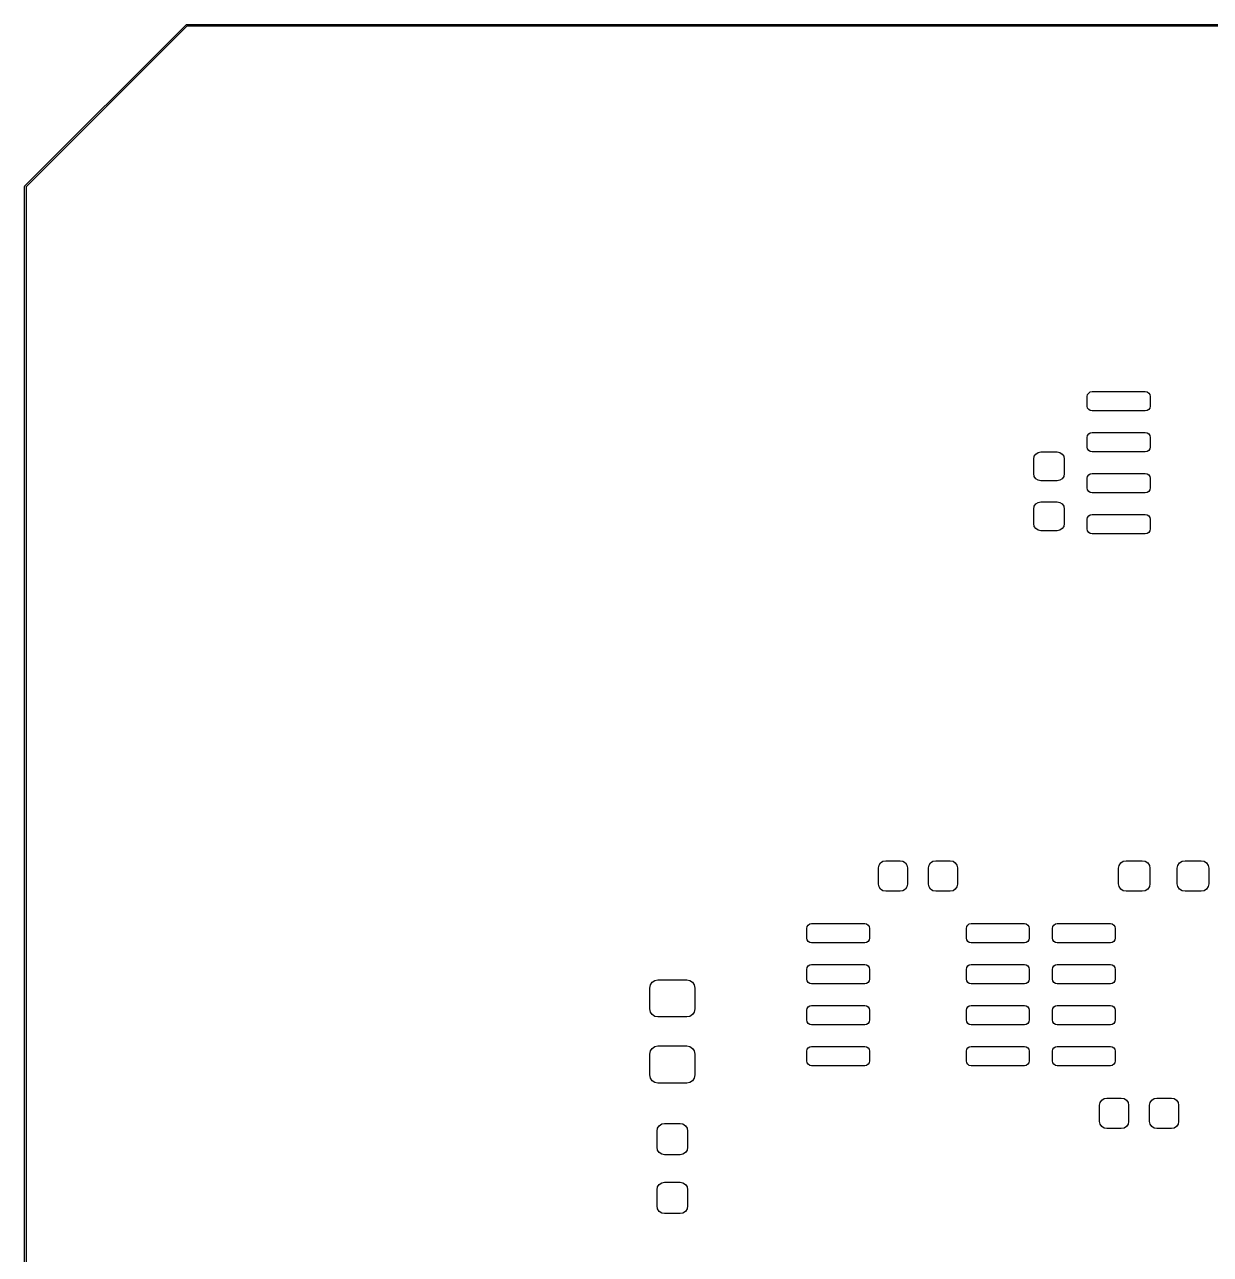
# Model space of a CAD drawing. Header units: inches. Extents: x 0.4 to 23, y -16.1 to -0.4.
# Drawn here: x 7.999 to 9.447, y -7.582 to -6.08 of the extents above; entities that cross this region are included whole.
import ezdxf

# ---------------------------------------------------------------- set-up
doc = ezdxf.new("R2010")
doc.units = ezdxf.units.IN
doc.header["$MEASUREMENT"] = 0
doc.layers.add('F.Paste', color=253, linetype='CONTINUOUS', true_color=0xb4a09a)

msp = doc.modelspace()

# ---------------------------------------------------------------- linework, layer by layer
at = {"layer": 'F.Paste', "linetype": 'CONTINUOUS'}
for p, q in [((7.9993, -6.2768), (8.1962, -6.08)), ((8.1973, -6.0817), (8.001, -6.2779)), ((8.1962, -6.08), (8.1965, -6.0798)), ((8.1965, -6.0798), (8.1969, -6.0797)), ((8.1969, -6.0797), (17.7731, -6.0797)), ((17.7727, -6.0817), (8.1973, -6.0817)), ((7.999, -6.2775), (7.9991, -6.2772)), ((7.999, -8.9134), (7.999, -6.2775)), ((7.9991, -6.2772), (7.9993, -6.2768)), ((8.001, -6.2779), (8.001, -8.913)), ((9.2967, -6.5341), (9.2972, -6.5318)), ((9.2967, -6.5459), (9.2967, -6.5341)), ((9.2972, -6.5318), (9.2985, -6.5299)), ((9.2985, -6.5299), (9.3004, -6.5286)), ((9.3004, -6.5286), (9.3026, -6.5282)), ((9.3026, -6.5282), (9.3676, -6.5282)), ((9.3676, -6.5282), (9.3699, -6.5286)), ((9.3699, -6.5286), (9.3718, -6.5299)), ((9.3718, -6.5299), (9.3731, -6.5318)), ((9.3731, -6.5318), (9.3735, -6.5341)), ((9.3735, -6.5341), (9.3735, -6.5459)), ((9.2972, -6.5482), (9.2967, -6.5459)), ((9.2985, -6.5501), (9.2972, -6.5482)), ((9.3004, -6.5514), (9.2985, -6.5501)), ((9.3026, -6.5518), (9.3004, -6.5514)), ((9.3699, -6.5514), (9.3676, -6.5518)), ((9.3718, -6.5501), (9.3699, -6.5514)), ((9.3731, -6.5482), (9.3718, -6.5501)), ((9.3735, -6.5459), (9.3731, -6.5482)), ((9.3676, -6.5518), (9.3026, -6.5518)), ((9.2972, -6.5818), (9.2985, -6.5799)), ((9.2985, -6.5799), (9.3004, -6.5786)), ((9.3004, -6.5786), (9.3026, -6.5782)), ((9.3026, -6.5782), (9.3676, -6.5782)), ((9.3676, -6.5782), (9.3699, -6.5786)), ((9.3699, -6.5786), (9.3718, -6.5799)), ((9.3718, -6.5799), (9.3731, -6.5818)), ((9.2967, -6.5841), (9.2972, -6.5818)), ((9.2967, -6.5959), (9.2967, -6.5841)), ((9.2972, -6.5982), (9.2967, -6.5959)), ((9.3731, -6.5818), (9.3735, -6.5841)), ((9.3735, -6.5959), (9.3731, -6.5982)), ((9.3735, -6.5841), (9.3735, -6.5959)), ((9.2313, -6.6106), (9.232, -6.6072)), ((9.2313, -6.6283), (9.2313, -6.6106)), ((9.232, -6.6072), (9.2339, -6.6044)), ((9.2339, -6.6044), (9.2368, -6.6024)), ((9.2368, -6.6024), (9.2402, -6.6018)), ((9.2402, -6.6018), (9.2598, -6.6018)), ((9.2598, -6.6018), (9.2632, -6.6024)), ((9.2632, -6.6024), (9.2661, -6.6044)), ((9.2661, -6.6044), (9.268, -6.6072)), ((9.268, -6.6072), (9.2687, -6.6106)), ((9.2687, -6.6106), (9.2687, -6.6283)), ((9.2985, -6.6001), (9.2972, -6.5982)), ((9.3004, -6.6014), (9.2985, -6.6001)), ((9.3026, -6.6018), (9.3004, -6.6014)), ((9.3676, -6.6018), (9.3026, -6.6018)), ((9.3699, -6.6014), (9.3676, -6.6018)), ((9.3718, -6.6001), (9.3699, -6.6014)), ((9.3731, -6.5982), (9.3718, -6.6001)), ((9.232, -6.6317), (9.2313, -6.6283)), ((9.2339, -6.6346), (9.232, -6.6317)), ((9.2368, -6.6365), (9.2339, -6.6346)), ((9.2402, -6.6372), (9.2368, -6.6365)), ((9.2598, -6.6372), (9.2402, -6.6372)), ((9.2632, -6.6365), (9.2598, -6.6372)), ((9.2661, -6.6346), (9.2632, -6.6365)), ((9.268, -6.6317), (9.2661, -6.6346)), ((9.2687, -6.6283), (9.268, -6.6317)), ((9.2967, -6.6341), (9.2972, -6.6318)), ((9.2967, -6.6459), (9.2967, -6.6341)), ((9.2972, -6.6318), (9.2985, -6.6299)), ((9.2985, -6.6299), (9.3004, -6.6286)), ((9.3004, -6.6286), (9.3026, -6.6282)), ((9.3026, -6.6282), (9.3676, -6.6282)), ((9.3676, -6.6282), (9.3699, -6.6286)), ((9.3699, -6.6286), (9.3718, -6.6299)), ((9.3718, -6.6299), (9.3731, -6.6318)), ((9.3731, -6.6318), (9.3735, -6.6341)), ((9.3735, -6.6341), (9.3735, -6.6459)), ((9.2972, -6.6482), (9.2967, -6.6459)), ((9.2985, -6.6501), (9.2972, -6.6482)), ((9.3004, -6.6514), (9.2985, -6.6501)), ((9.3026, -6.6518), (9.3004, -6.6514)), ((9.3676, -6.6518), (9.3026, -6.6518)), ((9.3699, -6.6514), (9.3676, -6.6518)), ((9.3718, -6.6501), (9.3699, -6.6514)), ((9.3731, -6.6482), (9.3718, -6.6501)), ((9.3735, -6.6459), (9.3731, -6.6482)), ((9.2313, -6.6717), (9.232, -6.6683)), ((9.2313, -6.6894), (9.2313, -6.6717)), ((9.232, -6.6683), (9.2339, -6.6654)), ((9.2339, -6.6654), (9.2368, -6.6635)), ((9.2368, -6.6635), (9.2402, -6.6628)), ((9.2402, -6.6628), (9.2598, -6.6628)), ((9.2598, -6.6628), (9.2632, -6.6635)), ((9.2632, -6.6635), (9.2661, -6.6654)), ((9.2661, -6.6654), (9.268, -6.6683)), ((9.268, -6.6683), (9.2687, -6.6717)), ((9.2687, -6.6717), (9.2687, -6.6894)), ((9.2967, -6.6841), (9.2972, -6.6818)), ((9.2967, -6.6959), (9.2967, -6.6841)), ((9.2972, -6.6818), (9.2985, -6.6799)), ((9.2985, -6.6799), (9.3004, -6.6786)), ((9.3004, -6.6786), (9.3026, -6.6782)), ((9.3026, -6.6782), (9.3676, -6.6782)), ((9.3676, -6.6782), (9.3699, -6.6786)), ((9.3699, -6.6786), (9.3718, -6.6799)), ((9.3718, -6.6799), (9.3731, -6.6818)), ((9.3731, -6.6818), (9.3735, -6.6841)), ((9.3735, -6.6841), (9.3735, -6.6959)), ((9.232, -6.6928), (9.2313, -6.6894)), ((9.2339, -6.6956), (9.232, -6.6928)), ((9.2368, -6.6976), (9.2339, -6.6956)), ((9.2402, -6.6982), (9.2368, -6.6976)), ((9.2598, -6.6982), (9.2402, -6.6982)), ((9.2632, -6.6976), (9.2598, -6.6982)), ((9.2661, -6.6956), (9.2632, -6.6976)), ((9.268, -6.6928), (9.2661, -6.6956)), ((9.2687, -6.6894), (9.268, -6.6928)), ((9.2972, -6.6982), (9.2967, -6.6959)), ((9.2985, -6.7001), (9.2972, -6.6982)), ((9.3004, -6.7014), (9.2985, -6.7001)), ((9.3026, -6.7018), (9.3004, -6.7014)), ((9.3676, -6.7018), (9.3026, -6.7018)), ((9.3699, -6.7014), (9.3676, -6.7018)), ((9.3718, -6.7001), (9.3699, -6.7014)), ((9.3731, -6.6982), (9.3718, -6.7001)), ((9.3735, -6.6959), (9.3731, -6.6982)), ((9.0418, -7.1102), (9.0424, -7.1068)), ((9.0424, -7.1068), (9.0444, -7.1039)), ((9.0444, -7.1039), (9.0472, -7.102)), ((9.0472, -7.102), (9.0506, -7.1013)), ((9.0506, -7.1013), (9.0683, -7.1013)), ((9.0683, -7.1013), (9.0717, -7.102)), ((9.0717, -7.102), (9.0746, -7.1039)), ((9.0746, -7.1039), (9.0765, -7.1068)), ((9.0765, -7.1068), (9.0772, -7.1102)), ((9.1028, -7.1102), (9.1035, -7.1068)), ((9.1035, -7.1068), (9.1054, -7.1039)), ((9.1054, -7.1039), (9.1083, -7.102)), ((9.1083, -7.102), (9.1117, -7.1013)), ((9.1117, -7.1013), (9.1294, -7.1013)), ((9.1294, -7.1013), (9.1328, -7.102)), ((9.1328, -7.102), (9.1356, -7.1039)), ((9.1356, -7.1039), (9.1376, -7.1068)), ((9.1376, -7.1068), (9.1382, -7.1102)), ((9.3349, -7.1106), (9.3356, -7.1071)), ((9.3356, -7.1071), (9.3376, -7.104)), ((9.3376, -7.104), (9.3407, -7.102)), ((9.3407, -7.102), (9.3442, -7.1013)), ((9.3442, -7.1013), (9.3639, -7.1013)), ((9.3639, -7.1013), (9.3675, -7.102)), ((9.3675, -7.102), (9.3705, -7.104)), ((9.3705, -7.104), (9.3726, -7.1071)), ((9.3726, -7.1071), (9.3733, -7.1106)), ((9.4067, -7.1106), (9.4074, -7.1071)), ((9.4074, -7.1071), (9.4095, -7.104)), ((9.4095, -7.104), (9.4125, -7.102)), ((9.4125, -7.102), (9.4161, -7.1013)), ((9.4161, -7.1013), (9.4358, -7.1013)), ((9.4358, -7.1013), (9.4393, -7.102)), ((9.4393, -7.102), (9.4424, -7.104)), ((9.4424, -7.104), (9.4444, -7.1071)), ((9.4444, -7.1071), (9.4451, -7.1106)), ((9.0418, -7.1298), (9.0418, -7.1102)), ((9.0772, -7.1102), (9.0772, -7.1298)), ((9.1028, -7.1298), (9.1028, -7.1102)), ((9.1382, -7.1102), (9.1382, -7.1298)), ((9.3349, -7.1294), (9.3349, -7.1106)), ((9.3733, -7.1106), (9.3733, -7.1294)), ((9.4067, -7.1294), (9.4067, -7.1106)), ((9.4451, -7.1106), (9.4451, -7.1294)), ((9.0424, -7.1332), (9.0418, -7.1298)), ((9.0444, -7.1361), (9.0424, -7.1332)), ((9.0472, -7.138), (9.0444, -7.1361)), ((9.0746, -7.1361), (9.0717, -7.138)), ((9.0765, -7.1332), (9.0746, -7.1361)), ((9.0772, -7.1298), (9.0765, -7.1332)), ((9.1035, -7.1332), (9.1028, -7.1298)), ((9.1054, -7.1361), (9.1035, -7.1332)), ((9.1083, -7.138), (9.1054, -7.1361)), ((9.1356, -7.1361), (9.1328, -7.138)), ((9.1376, -7.1332), (9.1356, -7.1361)), ((9.1382, -7.1298), (9.1376, -7.1332)), ((9.3356, -7.1329), (9.3349, -7.1294)), ((9.3376, -7.136), (9.3356, -7.1329)), ((9.3407, -7.138), (9.3376, -7.136)), ((9.3705, -7.136), (9.3675, -7.138)), ((9.3726, -7.1329), (9.3705, -7.136)), ((9.3733, -7.1294), (9.3726, -7.1329)), ((9.4074, -7.1329), (9.4067, -7.1294)), ((9.4095, -7.136), (9.4074, -7.1329)), ((9.4125, -7.138), (9.4095, -7.136)), ((9.4424, -7.136), (9.4393, -7.138)), ((9.4444, -7.1329), (9.4424, -7.136)), ((9.4451, -7.1294), (9.4444, -7.1329)), ((9.0506, -7.1387), (9.0472, -7.138)), ((9.0683, -7.1387), (9.0506, -7.1387)), ((9.0717, -7.138), (9.0683, -7.1387)), ((9.1117, -7.1387), (9.1083, -7.138)), ((9.1294, -7.1387), (9.1117, -7.1387)), ((9.1328, -7.138), (9.1294, -7.1387)), ((9.3442, -7.1387), (9.3407, -7.138)), ((9.3639, -7.1387), (9.3442, -7.1387)), ((9.3675, -7.138), (9.3639, -7.1387)), ((9.4161, -7.1387), (9.4125, -7.138)), ((9.4358, -7.1387), (9.4161, -7.1387)), ((9.4393, -7.138), (9.4358, -7.1387)), ((8.9542, -7.1841), (8.9546, -7.1818)), ((8.9546, -7.1818), (8.9559, -7.1799)), ((8.9559, -7.1799), (8.9578, -7.1786)), ((8.9578, -7.1786), (8.9601, -7.1782)), ((8.9601, -7.1782), (9.025, -7.1782)), ((9.025, -7.1782), (9.0273, -7.1786)), ((9.0273, -7.1786), (9.0292, -7.1799)), ((9.0292, -7.1799), (9.0305, -7.1818)), ((9.0305, -7.1818), (9.0309, -7.1841)), ((9.1491, -7.1841), (9.1495, -7.1818)), ((9.1495, -7.1818), (9.1508, -7.1799)), ((9.1508, -7.1799), (9.1527, -7.1786)), ((9.1527, -7.1786), (9.155, -7.1782)), ((9.155, -7.1782), (9.2199, -7.1782)), ((9.2199, -7.1782), (9.2222, -7.1786)), ((9.2222, -7.1786), (9.2241, -7.1799)), ((9.2241, -7.1799), (9.2254, -7.1818)), ((9.2254, -7.1818), (9.2258, -7.1841)), ((9.2542, -7.1841), (9.2546, -7.1818)), ((9.2546, -7.1818), (9.2559, -7.1799)), ((9.2559, -7.1799), (9.2578, -7.1786)), ((9.2578, -7.1786), (9.2601, -7.1782)), ((9.2601, -7.1782), (9.325, -7.1782)), ((9.325, -7.1782), (9.3273, -7.1786)), ((9.3273, -7.1786), (9.3292, -7.1799)), ((9.3292, -7.1799), (9.3305, -7.1818)), ((9.3305, -7.1818), (9.3309, -7.1841)), ((8.9542, -7.1959), (8.9542, -7.1841)), ((8.9546, -7.1982), (8.9542, -7.1959)), ((9.0309, -7.1959), (9.0305, -7.1982)), ((9.0309, -7.1841), (9.0309, -7.1959)), ((9.1491, -7.1959), (9.1491, -7.1841)), ((9.1495, -7.1982), (9.1491, -7.1959)), ((9.2258, -7.1959), (9.2254, -7.1982)), ((9.2258, -7.1841), (9.2258, -7.1959)), ((9.2542, -7.1959), (9.2542, -7.1841)), ((9.2546, -7.1982), (9.2542, -7.1959)), ((9.3309, -7.1959), (9.3305, -7.1982)), ((9.3309, -7.1841), (9.3309, -7.1959)), ((8.9559, -7.2001), (8.9546, -7.1982)), ((8.9578, -7.2014), (8.9559, -7.2001)), ((8.9601, -7.2018), (8.9578, -7.2014)), ((9.025, -7.2018), (8.9601, -7.2018)), ((9.0273, -7.2014), (9.025, -7.2018)), ((9.0292, -7.2001), (9.0273, -7.2014)), ((9.0305, -7.1982), (9.0292, -7.2001)), ((9.1508, -7.2001), (9.1495, -7.1982)), ((9.1527, -7.2014), (9.1508, -7.2001)), ((9.155, -7.2018), (9.1527, -7.2014)), ((9.2199, -7.2018), (9.155, -7.2018)), ((9.2222, -7.2014), (9.2199, -7.2018)), ((9.2241, -7.2001), (9.2222, -7.2014)), ((9.2254, -7.1982), (9.2241, -7.2001)), ((9.2559, -7.2001), (9.2546, -7.1982)), ((9.2578, -7.2014), (9.2559, -7.2001)), ((9.2601, -7.2018), (9.2578, -7.2014)), ((9.325, -7.2018), (9.2601, -7.2018)), ((9.3273, -7.2014), (9.325, -7.2018)), ((9.3292, -7.2001), (9.3273, -7.2014)), ((9.3305, -7.1982), (9.3292, -7.2001)), ((8.9542, -7.2341), (8.9546, -7.2318)), ((8.9542, -7.2459), (8.9542, -7.2341)), ((8.9546, -7.2318), (8.9559, -7.2299)), ((8.9559, -7.2299), (8.9578, -7.2286)), ((8.9578, -7.2286), (8.9601, -7.2282)), ((8.9601, -7.2282), (9.025, -7.2282)), ((9.025, -7.2282), (9.0273, -7.2286)), ((9.0273, -7.2286), (9.0292, -7.2299)), ((9.0292, -7.2299), (9.0305, -7.2318)), ((9.0305, -7.2318), (9.0309, -7.2341)), ((9.0309, -7.2341), (9.0309, -7.2459)), ((9.1491, -7.2341), (9.1495, -7.2318)), ((9.1491, -7.2459), (9.1491, -7.2341)), ((9.1495, -7.2318), (9.1508, -7.2299)), ((9.1508, -7.2299), (9.1527, -7.2286)), ((9.1527, -7.2286), (9.155, -7.2282)), ((9.155, -7.2282), (9.2199, -7.2282)), ((9.2199, -7.2282), (9.2222, -7.2286)), ((9.2222, -7.2286), (9.2241, -7.2299)), ((9.2241, -7.2299), (9.2254, -7.2318)), ((9.2254, -7.2318), (9.2258, -7.2341)), ((9.2258, -7.2341), (9.2258, -7.2459)), ((9.2542, -7.2341), (9.2546, -7.2318)), ((9.2542, -7.2459), (9.2542, -7.2341)), ((9.2546, -7.2318), (9.2559, -7.2299)), ((9.2559, -7.2299), (9.2578, -7.2286)), ((9.2578, -7.2286), (9.2601, -7.2282)), ((9.2601, -7.2282), (9.325, -7.2282)), ((9.325, -7.2282), (9.3273, -7.2286)), ((9.3273, -7.2286), (9.3292, -7.2299)), ((9.3292, -7.2299), (9.3305, -7.2318)), ((9.3305, -7.2318), (9.3309, -7.2341)), ((9.3309, -7.2341), (9.3309, -7.2459)), ((8.7624, -7.2569), (8.7632, -7.2531)), ((8.7624, -7.2824), (8.7624, -7.2569)), ((8.7632, -7.2531), (8.7653, -7.2499)), ((8.7653, -7.2499), (8.7685, -7.2478)), ((8.7685, -7.2478), (8.7723, -7.247)), ((8.7723, -7.247), (8.8077, -7.247)), ((8.8077, -7.247), (8.8115, -7.2478)), ((8.8115, -7.2478), (8.8147, -7.2499)), ((8.8147, -7.2499), (8.8168, -7.2531)), ((8.8168, -7.2531), (8.8176, -7.2569)), ((8.8176, -7.2569), (8.8176, -7.2824)), ((8.9546, -7.2482), (8.9542, -7.2459)), ((8.9559, -7.2501), (8.9546, -7.2482)), ((8.9578, -7.2514), (8.9559, -7.2501)), ((8.9601, -7.2518), (8.9578, -7.2514)), ((9.025, -7.2518), (8.9601, -7.2518)), ((9.0273, -7.2514), (9.025, -7.2518)), ((9.0292, -7.2501), (9.0273, -7.2514)), ((9.0305, -7.2482), (9.0292, -7.2501)), ((9.0309, -7.2459), (9.0305, -7.2482)), ((9.1495, -7.2482), (9.1491, -7.2459)), ((9.1508, -7.2501), (9.1495, -7.2482)), ((9.1527, -7.2514), (9.1508, -7.2501)), ((9.155, -7.2518), (9.1527, -7.2514)), ((9.2199, -7.2518), (9.155, -7.2518)), ((9.2222, -7.2514), (9.2199, -7.2518)), ((9.2241, -7.2501), (9.2222, -7.2514)), ((9.2254, -7.2482), (9.2241, -7.2501)), ((9.2258, -7.2459), (9.2254, -7.2482)), ((9.2546, -7.2482), (9.2542, -7.2459)), ((9.2559, -7.2501), (9.2546, -7.2482)), ((9.2578, -7.2514), (9.2559, -7.2501)), ((9.2601, -7.2518), (9.2578, -7.2514)), ((9.325, -7.2518), (9.2601, -7.2518)), ((9.3273, -7.2514), (9.325, -7.2518)), ((9.3292, -7.2501), (9.3273, -7.2514)), ((9.3305, -7.2482), (9.3292, -7.2501)), ((9.3309, -7.2459), (9.3305, -7.2482)), ((8.7632, -7.2862), (8.7624, -7.2824)), ((8.7653, -7.2894), (8.7632, -7.2862)), ((8.8168, -7.2862), (8.8147, -7.2894)), ((8.8176, -7.2824), (8.8168, -7.2862)), ((8.9542, -7.2841), (8.9546, -7.2818)), ((8.9542, -7.2959), (8.9542, -7.2841)), ((8.9546, -7.2818), (8.9559, -7.2799)), ((8.9559, -7.2799), (8.9578, -7.2786)), ((8.9578, -7.2786), (8.9601, -7.2782)), ((8.9601, -7.2782), (9.025, -7.2782)), ((9.025, -7.2782), (9.0273, -7.2786)), ((9.0273, -7.2786), (9.0292, -7.2799)), ((9.0292, -7.2799), (9.0305, -7.2818)), ((9.0305, -7.2818), (9.0309, -7.2841)), ((9.0309, -7.2841), (9.0309, -7.2959)), ((9.1491, -7.2841), (9.1495, -7.2818)), ((9.1491, -7.2959), (9.1491, -7.2841)), ((9.1495, -7.2818), (9.1508, -7.2799)), ((9.1508, -7.2799), (9.1527, -7.2786)), ((9.1527, -7.2786), (9.155, -7.2782)), ((9.155, -7.2782), (9.2199, -7.2782)), ((9.2199, -7.2782), (9.2222, -7.2786)), ((9.2222, -7.2786), (9.2241, -7.2799)), ((9.2241, -7.2799), (9.2254, -7.2818)), ((9.2254, -7.2818), (9.2258, -7.2841)), ((9.2258, -7.2841), (9.2258, -7.2959)), ((9.2542, -7.2841), (9.2546, -7.2818)), ((9.2542, -7.2959), (9.2542, -7.2841)), ((9.2546, -7.2818), (9.2559, -7.2799)), ((9.2559, -7.2799), (9.2578, -7.2786)), ((9.2578, -7.2786), (9.2601, -7.2782)), ((9.2601, -7.2782), (9.325, -7.2782)), ((9.325, -7.2782), (9.3273, -7.2786)), ((9.3273, -7.2786), (9.3292, -7.2799)), ((9.3292, -7.2799), (9.3305, -7.2818)), ((9.3305, -7.2818), (9.3309, -7.2841)), ((9.3309, -7.2841), (9.3309, -7.2959)), ((8.7685, -7.2915), (8.7653, -7.2894)), ((8.7723, -7.2923), (8.7685, -7.2915)), ((8.8077, -7.2923), (8.7723, -7.2923)), ((8.8115, -7.2915), (8.8077, -7.2923)), ((8.8147, -7.2894), (8.8115, -7.2915)), ((8.9546, -7.2982), (8.9542, -7.2959)), ((8.9559, -7.3001), (8.9546, -7.2982)), ((8.9578, -7.3014), (8.9559, -7.3001)), ((8.9601, -7.3018), (8.9578, -7.3014)), ((9.025, -7.3018), (8.9601, -7.3018)), ((9.0273, -7.3014), (9.025, -7.3018)), ((9.0292, -7.3001), (9.0273, -7.3014)), ((9.0305, -7.2982), (9.0292, -7.3001)), ((9.0309, -7.2959), (9.0305, -7.2982)), ((9.1495, -7.2982), (9.1491, -7.2959)), ((9.1508, -7.3001), (9.1495, -7.2982)), ((9.1527, -7.3014), (9.1508, -7.3001)), ((9.155, -7.3018), (9.1527, -7.3014)), ((9.2199, -7.3018), (9.155, -7.3018)), ((9.2222, -7.3014), (9.2199, -7.3018)), ((9.2241, -7.3001), (9.2222, -7.3014)), ((9.2254, -7.2982), (9.2241, -7.3001)), ((9.2258, -7.2959), (9.2254, -7.2982)), ((9.2546, -7.2982), (9.2542, -7.2959)), ((9.2559, -7.3001), (9.2546, -7.2982)), ((9.2578, -7.3014), (9.2559, -7.3001)), ((9.2601, -7.3018), (9.2578, -7.3014)), ((9.325, -7.3018), (9.2601, -7.3018)), ((9.3273, -7.3014), (9.325, -7.3018)), ((9.3292, -7.3001), (9.3273, -7.3014)), ((9.3305, -7.2982), (9.3292, -7.3001)), ((9.3309, -7.2959), (9.3305, -7.2982)), ((8.7632, -7.3338), (8.7653, -7.3306)), ((8.7653, -7.3306), (8.7685, -7.3285)), ((8.7685, -7.3285), (8.7723, -7.3277)), ((8.7723, -7.3277), (8.8077, -7.3277)), ((8.8077, -7.3277), (8.8115, -7.3285)), ((8.8115, -7.3285), (8.8147, -7.3306)), ((8.8147, -7.3306), (8.8168, -7.3338)), ((8.9542, -7.3341), (8.9546, -7.3318)), ((8.9546, -7.3318), (8.9559, -7.3299)), ((8.9559, -7.3299), (8.9578, -7.3286)), ((8.9578, -7.3286), (8.9601, -7.3282)), ((8.9601, -7.3282), (9.025, -7.3282)), ((9.025, -7.3282), (9.0273, -7.3286)), ((9.0273, -7.3286), (9.0292, -7.3299)), ((9.0292, -7.3299), (9.0305, -7.3318)), ((9.0305, -7.3318), (9.0309, -7.3341)), ((9.1491, -7.3341), (9.1495, -7.3318)), ((9.1495, -7.3318), (9.1508, -7.3299)), ((9.1508, -7.3299), (9.1527, -7.3286)), ((9.1527, -7.3286), (9.155, -7.3282)), ((9.155, -7.3282), (9.2199, -7.3282)), ((9.2199, -7.3282), (9.2222, -7.3286)), ((9.2222, -7.3286), (9.2241, -7.3299)), ((9.2241, -7.3299), (9.2254, -7.3318)), ((9.2254, -7.3318), (9.2258, -7.3341)), ((9.2542, -7.3341), (9.2546, -7.3318)), ((9.2546, -7.3318), (9.2559, -7.3299)), ((9.2559, -7.3299), (9.2578, -7.3286)), ((9.2578, -7.3286), (9.2601, -7.3282)), ((9.2601, -7.3282), (9.325, -7.3282)), ((9.325, -7.3282), (9.3273, -7.3286)), ((9.3273, -7.3286), (9.3292, -7.3299)), ((9.3292, -7.3299), (9.3305, -7.3318)), ((9.3305, -7.3318), (9.3309, -7.3341)), ((8.7624, -7.3376), (8.7632, -7.3338)), ((8.7624, -7.3631), (8.7624, -7.3376)), ((8.8168, -7.3338), (8.8176, -7.3376)), ((8.8176, -7.3376), (8.8176, -7.3631)), ((8.9542, -7.3459), (8.9542, -7.3341)), ((8.9546, -7.3482), (8.9542, -7.3459)), ((9.0309, -7.3459), (9.0305, -7.3482)), ((9.0309, -7.3341), (9.0309, -7.3459)), ((9.1491, -7.3459), (9.1491, -7.3341)), ((9.1495, -7.3482), (9.1491, -7.3459)), ((9.2258, -7.3459), (9.2254, -7.3482)), ((9.2258, -7.3341), (9.2258, -7.3459)), ((9.2542, -7.3459), (9.2542, -7.3341)), ((9.2546, -7.3482), (9.2542, -7.3459)), ((9.3309, -7.3459), (9.3305, -7.3482)), ((9.3309, -7.3341), (9.3309, -7.3459)), ((8.9559, -7.3501), (8.9546, -7.3482)), ((8.9578, -7.3514), (8.9559, -7.3501)), ((8.9601, -7.3518), (8.9578, -7.3514)), ((9.025, -7.3518), (8.9601, -7.3518)), ((9.0273, -7.3514), (9.025, -7.3518)), ((9.0292, -7.3501), (9.0273, -7.3514)), ((9.0305, -7.3482), (9.0292, -7.3501)), ((9.1508, -7.3501), (9.1495, -7.3482)), ((9.1527, -7.3514), (9.1508, -7.3501)), ((9.155, -7.3518), (9.1527, -7.3514)), ((9.2199, -7.3518), (9.155, -7.3518)), ((9.2222, -7.3514), (9.2199, -7.3518)), ((9.2241, -7.3501), (9.2222, -7.3514)), ((9.2254, -7.3482), (9.2241, -7.3501)), ((9.2559, -7.3501), (9.2546, -7.3482)), ((9.2578, -7.3514), (9.2559, -7.3501)), ((9.2601, -7.3518), (9.2578, -7.3514)), ((9.325, -7.3518), (9.2601, -7.3518)), ((9.3273, -7.3514), (9.325, -7.3518)), ((9.3292, -7.3501), (9.3273, -7.3514)), ((9.3305, -7.3482), (9.3292, -7.3501)), ((8.7632, -7.3669), (8.7624, -7.3631)), ((8.7653, -7.3701), (8.7632, -7.3669)), ((8.7685, -7.3722), (8.7653, -7.3701)), ((8.7723, -7.373), (8.7685, -7.3722)), ((8.8077, -7.373), (8.7723, -7.373)), ((8.8115, -7.3722), (8.8077, -7.373)), ((8.8147, -7.3701), (8.8115, -7.3722)), ((8.8168, -7.3669), (8.8147, -7.3701)), ((8.8176, -7.3631), (8.8168, -7.3669)), ((9.3144, -7.3939), (9.3172, -7.392)), ((9.3172, -7.392), (9.3206, -7.3913)), ((9.3206, -7.3913), (9.3383, -7.3913)), ((9.3383, -7.3913), (9.3417, -7.392)), ((9.3417, -7.392), (9.3446, -7.3939)), ((9.3754, -7.3939), (9.3783, -7.392)), ((9.3783, -7.392), (9.3817, -7.3913)), ((9.3817, -7.3913), (9.3994, -7.3913)), ((9.3994, -7.3913), (9.4028, -7.392)), ((9.4028, -7.392), (9.4056, -7.3939)), ((9.3118, -7.4002), (9.3124, -7.3968)), ((9.3118, -7.4198), (9.3118, -7.4002)), ((9.3124, -7.3968), (9.3144, -7.3939)), ((9.3446, -7.3939), (9.3465, -7.3968)), ((9.3465, -7.3968), (9.3472, -7.4002)), ((9.3472, -7.4002), (9.3472, -7.4198)), ((9.3728, -7.4002), (9.3735, -7.3968)), ((9.3728, -7.4198), (9.3728, -7.4002)), ((9.3735, -7.3968), (9.3754, -7.3939)), ((9.4056, -7.3939), (9.4076, -7.3968)), ((9.4076, -7.3968), (9.4082, -7.4002)), ((9.4082, -7.4002), (9.4082, -7.4198)), ((8.774, -7.4251), (8.7771, -7.423)), ((8.7771, -7.423), (8.7806, -7.4223)), ((8.7806, -7.4223), (8.7994, -7.4223)), ((8.7994, -7.4223), (8.8029, -7.423)), ((8.8029, -7.423), (8.806, -7.4251)), ((9.3124, -7.4232), (9.3118, -7.4198)), ((9.3144, -7.4261), (9.3124, -7.4232)), ((9.3465, -7.4232), (9.3446, -7.4261)), ((9.3472, -7.4198), (9.3465, -7.4232)), ((9.3735, -7.4232), (9.3728, -7.4198)), ((9.3754, -7.4261), (9.3735, -7.4232)), ((9.4076, -7.4232), (9.4056, -7.4261)), ((9.4082, -7.4198), (9.4076, -7.4232)), ((8.7713, -7.4317), (8.772, -7.4281)), ((8.7713, -7.4514), (8.7713, -7.4317)), ((8.772, -7.4281), (8.774, -7.4251)), ((8.806, -7.4251), (8.808, -7.4281)), ((8.808, -7.4281), (8.8087, -7.4317)), ((8.8087, -7.4317), (8.8087, -7.4514)), ((9.3172, -7.428), (9.3144, -7.4261)), ((9.3206, -7.4287), (9.3172, -7.428)), ((9.3383, -7.4287), (9.3206, -7.4287)), ((9.3417, -7.428), (9.3383, -7.4287)), ((9.3446, -7.4261), (9.3417, -7.428)), ((9.3783, -7.428), (9.3754, -7.4261)), ((9.3817, -7.4287), (9.3783, -7.428)), ((9.3994, -7.4287), (9.3817, -7.4287)), ((9.4028, -7.428), (9.3994, -7.4287)), ((9.4056, -7.4261), (9.4028, -7.428)), ((8.772, -7.4549), (8.7713, -7.4514)), ((8.8087, -7.4514), (8.808, -7.4549)), ((8.774, -7.458), (8.772, -7.4549)), ((8.7771, -7.46), (8.774, -7.458)), ((8.7806, -7.4607), (8.7771, -7.46)), ((8.7994, -7.4607), (8.7806, -7.4607)), ((8.8029, -7.46), (8.7994, -7.4607)), ((8.806, -7.458), (8.8029, -7.46)), ((8.808, -7.4549), (8.806, -7.458)), ((8.772, -7.4999), (8.774, -7.4969)), ((8.774, -7.4969), (8.7771, -7.4949)), ((8.7771, -7.4949), (8.7806, -7.4942)), ((8.7806, -7.4942), (8.7994, -7.4942)), ((8.7994, -7.4942), (8.8029, -7.4949)), ((8.8029, -7.4949), (8.806, -7.4969)), ((8.806, -7.4969), (8.808, -7.4999)), ((8.7713, -7.5035), (8.772, -7.4999)), ((8.7713, -7.5232), (8.7713, -7.5035)), ((8.808, -7.4999), (8.8087, -7.5035)), ((8.8087, -7.5035), (8.8087, -7.5232)), ((8.772, -7.5268), (8.7713, -7.5232)), ((8.774, -7.5298), (8.772, -7.5268)), ((8.808, -7.5268), (8.806, -7.5298)), ((8.8087, -7.5232), (8.808, -7.5268)), ((8.7771, -7.5318), (8.774, -7.5298)), ((8.7806, -7.5326), (8.7771, -7.5318)), ((8.7994, -7.5326), (8.7806, -7.5326)), ((8.8029, -7.5318), (8.7994, -7.5326)), ((8.806, -7.5298), (8.8029, -7.5318))]:
    msp.add_line(p, q, dxfattribs=at)

doc.saveas('drawing.dxf')
